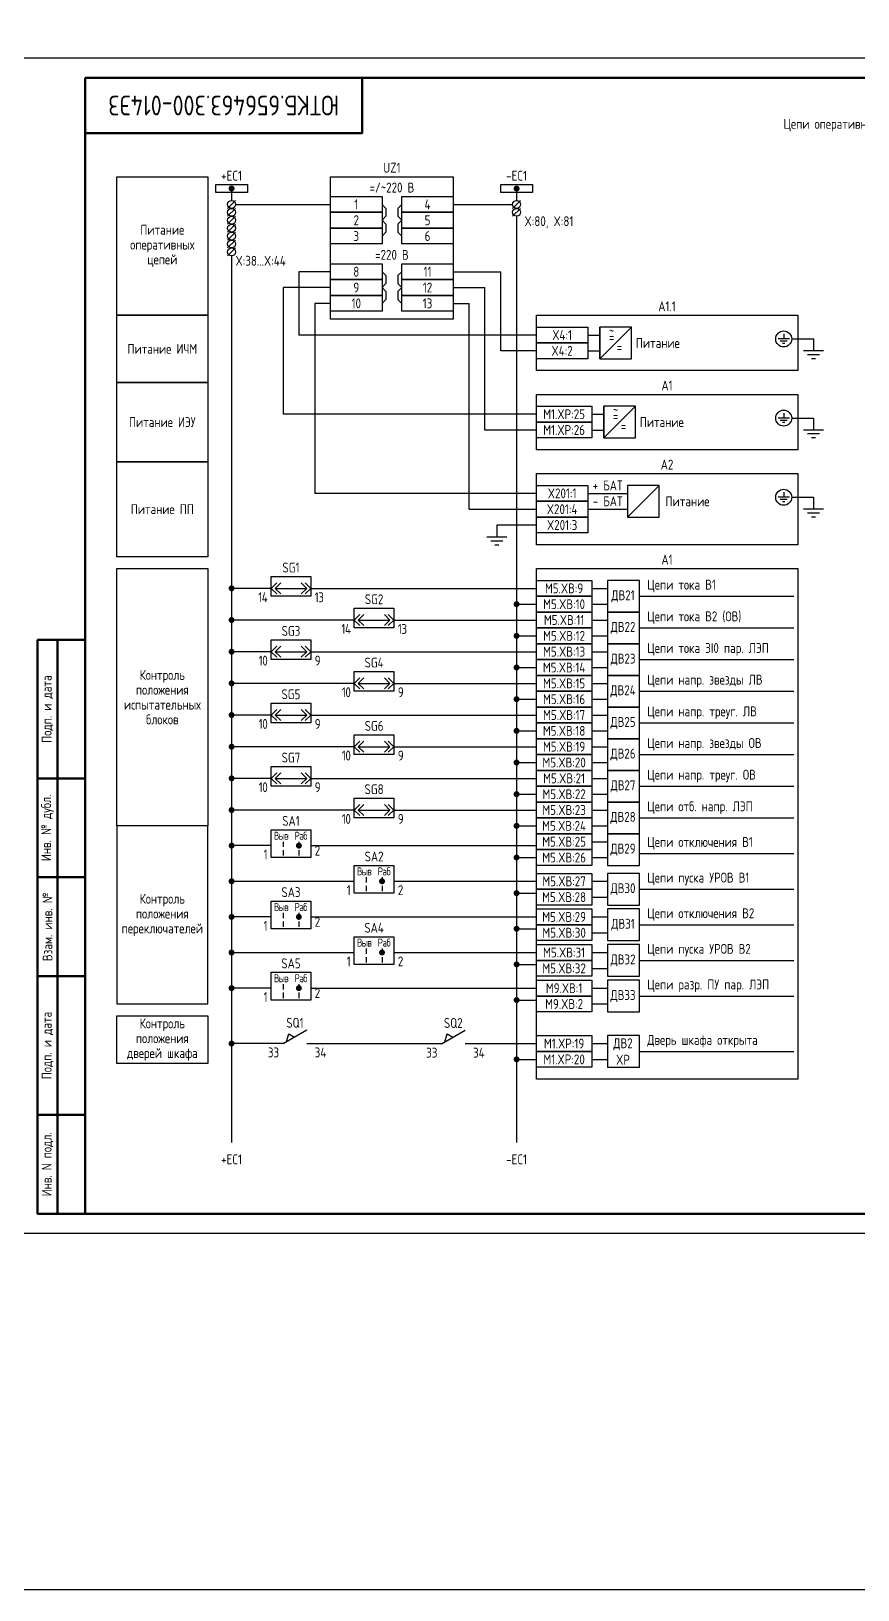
# Model space of a CAD drawing. Header units: millimetres. Extents: x -863 to 2619, y -90 to 586.
# Drawn here: x 426.4 to 635.2, y -90 to 303.8 of the extents above; entities that cross this region are included whole.
import ezdxf

# ---------------------------------------------------------------- set-up
doc = ezdxf.new("R2010")
doc.units = ezdxf.units.MM
doc.styles.add('Gost_type_A', font='GOST_A.TTF')

# ---------------------------------------------------------------- blocks, each defined once
blk = doc.blocks.new('POINT')
at = {"const_width": 0.75}
blk.add_lwpolyline([(-0.375, 0, 1), (0.375, 0, 1)], format="xyb", close=True, dxfattribs=at)
blk = doc.blocks.new('Шинка')
blk.add_lwpolyline([(-4, 1), (4, 1), (4, -1), (-4, -1)], close=True)
blk.add_blockref('POINT', (0, 0))
blk = doc.blocks.new('Штамп угловой верхний')
at = {"lineweight": 50}
blk.add_lwpolyline([(0, 0), (70, 0), (70, -14), (0, -14)], close=True, dxfattribs=at)
blk = doc.blocks.new('Формат_А3')
blk.add_lwpolyline([(-420, 297), (0, 297), (0, 0), (-420, 0)], close=True)
at = {"lineweight": 50}
blk.add_lwpolyline([(-400, 292), (-5, 292), (-5, 5), (-400, 5)], close=True, dxfattribs=at)
blk = doc.blocks.new('Штамп левый нижний')
at = {"lineweight": 50}
for points in [[(-12, 145), (-7, 145), (-7, 110), (-12, 110)], [(-7, 145), (0, 145), (0, 110), (-7, 110)], [(-12, 110), (-7, 110), (-7, 85), (-12, 85)], [(-7, 110), (0, 110), (0, 85), (-7, 85)], [(-12, 85), (-7, 85), (-7, 60), (-12, 60)], [(-7, 85), (0, 85), (0, 60), (-7, 60)], [(-12, 60), (-7, 60), (-7, 25), (-12, 25)], [(-7, 60), (0, 60), (0, 25), (-7, 25)], [(-12, 25), (-7, 25), (-7, 0), (-12, 0)], [(-7, 25), (0, 25), (0, 0), (-7, 0)]]:
    blk.add_lwpolyline(points, close=True, dxfattribs=at)
at = {"char_height": 2.5, "attachment_point": 5, "rotation": 90, "style": 'Gost_type_A'}
for s, insert, width in [('Подп. и дата', (-9.5, 127.5), 35), ('Инв. № дубл.', (-9.5, 97.5), 25), ('Взам. инв. №', (-9.5, 72.5), 25), ('Подп. и дата', (-9.5, 42.5), 35), ('Инв. N подл.', (-9.5, 12.5), 25)]:
    blk.add_mtext(s, dxfattribs=dict(at, insert=insert, width=width))
blk = doc.blocks.new('БИ_разъем')
for p, q in [((0, 0), (1.41, 1.41)), ((0, 0), (1.41, 1.41)), ((0, 0), (1.41, -1.41)), ((0, 0), (1.41, -1.41)), ((1, 0), (2.41, 1.41)), ((1, 0), (2.41, -1.41)), ((1, 0), (9, 0)), ((9, 0), (7.59, 1.41)), ((9, 0), (7.59, -1.41)), ((10, 0), (8.59, 1.41)), ((10, 0), (8.59, 1.41)), ((10, 0), (8.59, -1.41)), ((10, 0), (8.59, -1.41))]:
    blk.add_line(p, q)
blk = doc.blocks.new('Переключатель_положение')
for p, q in [((2, 1), (2, -0.34)), ((2, -1.14), (2, -2.49))]:
    blk.add_line(p, q)

msp = doc.modelspace()

# ---------------------------------------------------------------- linework, layer by layer
for p, q in [((477, 264), (477, 261)), ((549, 264), (549, 261)), ((478, 261), (476, 259)), ((478.01, 260), (502, 260)), ((533, 260), (548, 260)), ((550, 261), (548, 259)), ((478, 259), (476, 257)), ((478, 257), (476, 255)), ((550, 259), (548, 257)), ((549, 257), (549, 23)), ((478, 255), (476, 253)), ((478, 253), (476, 251)), ((478, 251), (476, 249)), ((478, 249), (476, 247)), ((477, 247), (477, 23)), ((502, 243), (494, 243)), ((494, 243), (494, 227)), ((533, 243), (545, 243)), ((545, 223), (545, 243)), ((490, 239), (490, 207)), ((502, 239), (490, 239)), ((533, 239), (541, 239)), ((541, 203), (541, 239)), ((502, 235), (498, 235)), ((498, 235), (498, 187)), ((533, 235), (537, 235)), ((537, 183), (537, 235)), ((570, 221), (570, 229)), ((570, 221), (578, 229)), ((554, 227), (494, 227)), ((618.48, 226), (624, 226)), ((554, 223), (545, 223)), ((571, 201), (571, 209)), ((571, 201), (579, 209)), ((554, 207), (490, 207)), ((618.48, 206), (624, 206)), ((554, 203), (541, 203)), ((554, 187), (498, 187)), ((577, 181), (585, 189)), ((618.48, 186), (624, 186)), ((537, 183), (554, 183)), ((554, 179), (544, 179)), ((487, 163), (477, 163)), ((497, 163), (554, 163)), ((568, 163), (572, 163)), ((549, 159), (554, 159)), ((568, 159), (572, 159)), ((580, 161), (619, 161)), ((508, 155), (477, 155)), ((518, 155), (554, 155)), ((568, 155), (572, 155)), ((549, 151), (554, 151)), ((568, 151), (572, 151)), ((580, 153), (619, 153)), ((487, 147), (477, 147)), ((497, 147), (554, 147)), ((568, 147), (572, 147)), ((549, 143), (554, 143)), ((568, 143), (572, 143)), ((580, 145), (619, 145)), ((508, 139), (477, 139)), ((518, 139), (554, 139)), ((568, 139), (572, 139)), ((549, 135), (554, 135)), ((568, 135), (572, 135)), ((580, 137), (619, 137)), ((487, 131), (477, 131)), ((497, 131), (554, 131)), ((568, 131), (572, 131)), ((549, 127), (554, 127)), ((568, 127), (572, 127)), ((580, 129), (619, 129)), ((508, 123), (477, 123)), ((518, 123), (554, 123)), ((568, 123), (572, 123)), ((549, 119), (554, 119)), ((568, 119), (572, 119)), ((580, 121), (619, 121)), ((487, 115), (477, 115)), ((497, 115), (554, 115)), ((568, 115), (572, 115)), ((549, 111), (554, 111)), ((568, 111), (572, 111)), ((580, 113), (619, 113)), ((508, 107), (477, 107)), ((518, 107), (554, 107)), ((568, 107), (572, 107)), ((549, 103), (554, 103)), ((568, 103), (572, 103)), ((580, 105), (619, 105)), ((568, 99), (572, 99)), ((487, 98), (477, 98)), ((497, 98), (554, 98)), ((549, 95), (554, 95)), ((549, 95), (554, 95)), ((568, 95), (572, 95)), ((580, 96), (619, 96)), ((477, 89), (508, 89)), ((518, 89), (554, 89)), ((568, 89), (572, 89)), ((580, 87), (619, 87)), ((549, 86), (554, 86)), ((549, 86), (554, 86)), ((568, 85), (572, 85)), ((487, 80), (477, 80)), ((497, 80), (554, 80)), ((568, 80), (572, 80)), ((549, 77), (554, 77)), ((549, 77), (554, 77)), ((568, 76), (572, 76)), ((580, 78), (619, 78)), ((477, 71), (508, 71)), ((518, 71), (554, 71)), ((568, 71), (572, 71)), ((549, 68), (554, 68)), ((549, 68), (554, 68)), ((568, 67), (572, 67)), ((580, 69), (619, 69)), ((487, 62), (477, 62)), ((497, 62), (554, 62)), ((568, 62), (572, 62)), ((580, 60), (619, 60)), ((549, 59), (554, 59)), ((549, 59), (554, 59)), ((568, 58), (572, 58)), ((490, 48), (496, 51.46)), ((530, 47.95), (536, 51.42)), ((490, 48), (477, 48)), ((490.86, 48.5), (491.43, 50.48)), ((491.43, 50.48), (492.87, 49.65)), ((530, 47.95), (496, 47.95)), ((530.86, 48.45), (531.43, 50.44)), ((531.43, 50.44), (532.87, 49.61)), ((536, 48), (554, 48)), ((568, 48), (572, 48)), ((549, 44), (554, 44)), ((549, 44), (554, 44)), ((568, 44), (572, 44)), ((580, 46), (619, 46))]:
    msp.add_line(p, q)
at = {"ltscale": 4}
for p, q in [((567, 227), (570, 227)), ((567, 223), (570, 223)), ((568, 207), (571, 207)), ((568, 203), (571, 203)), ((567, 187), (577, 187)), ((567, 183), (577, 183))]:
    msp.add_line(p, q, dxfattribs=at)
at = {"ltscale": 4.32}
for p, q in [((617.89, 226), (615.04, 226)), ((617.32, 225.43), (615.61, 225.43)), ((616.75, 224.86), (616.18, 224.86)), ((616.46, 227.28), (616.46, 226)), ((624, 226), (624, 223)), ((626.5, 223), (621.5, 223)), ((625.5, 222), (622.5, 222)), ((624.5, 221), (623.5, 221)), ((617.89, 206), (615.04, 206)), ((617.32, 205.43), (615.61, 205.43)), ((616.75, 204.86), (616.18, 204.86)), ((616.46, 207.28), (616.46, 206)), ((624, 206), (624, 203)), ((626.5, 203), (621.5, 203)), ((625.5, 202), (622.5, 202)), ((624.5, 201), (623.5, 201)), ((617.89, 186), (615.04, 186)), ((617.32, 185.43), (615.61, 185.43)), ((616.46, 187.28), (616.46, 186)), ((624, 186), (624, 183)), ((616.75, 184.86), (616.18, 184.86)), ((626.5, 183), (621.5, 183)), ((625.5, 182), (622.5, 182)), ((544, 179), (544, 176)), ((624.5, 181), (623.5, 181)), ((541.5, 176), (546.5, 176)), ((542.5, 175), (545.5, 175)), ((543.5, 174), (544.5, 174))]:
    msp.add_line(p, q, dxfattribs=at)
for points in [[(-863, 586), (2619, 586), (2619, -90), (-863, -90)], [(471, 232), (448, 232), (448, 267), (471, 267)], [(502, 267), (533, 267), (533, 231), (502, 231)], [(502, 262), (515, 262), (515, 258), (502, 258)], [(520, 262), (533, 262), (533, 258), (520, 258)], [(502, 258), (515, 258), (515, 254), (502, 254)], [(520, 258), (533, 258), (533, 254), (520, 254)], [(502, 254), (515, 254), (515, 250), (502, 250)], [(520, 254), (533, 254), (533, 250), (520, 250)], [(502, 245), (515, 245), (515, 241), (502, 241)], [(520, 245), (533, 245), (533, 241), (520, 241)], [(502, 241), (515, 241), (515, 237), (502, 237)], [(520, 241), (533, 241), (533, 237), (520, 237)], [(502, 237), (515, 237), (515, 233), (502, 233)], [(520, 237), (533, 237), (533, 233), (520, 233)], [(471, 215), (448, 215), (448, 232), (471, 232)], [(554, 232), (620, 232), (620, 218), (554, 218)], [(554, 229), (567, 229), (567, 225), (554, 225)], [(554, 225), (567, 225), (567, 221), (554, 221)], [(471, 195), (448, 195), (448, 215), (471, 215)], [(554, 212), (620, 212), (620, 198), (554, 198)], [(554, 209), (568, 209), (568, 205), (554, 205)], [(554, 205), (568, 205), (568, 201), (554, 201)], [(471, 171), (448, 171), (448, 195), (471, 195)], [(554, 192), (620, 192), (620, 174), (554, 174)], [(554, 189), (567, 189), (567, 185), (554, 185)], [(554, 185), (567, 185), (567, 181), (554, 181)], [(554, 181), (567, 181), (567, 177), (554, 177)], [(471, 103), (448, 103), (448, 168), (471, 168)], [(487, 166), (497, 166), (497, 161), (487, 161)], [(554, 168), (620, 168), (620, 39), (554, 39)], [(554, 165), (568, 165), (568, 161), (554, 161)], [(508, 158), (518, 158), (518, 153), (508, 153)], [(554, 161), (568, 161), (568, 157), (554, 157)], [(554, 157), (568, 157), (568, 153), (554, 153)], [(487, 150), (497, 150), (497, 145), (487, 145)], [(554, 153), (568, 153), (568, 149), (554, 149)], [(554, 149), (568, 149), (568, 145), (554, 145)], [(508, 142), (518, 142), (518, 137), (508, 137)], [(554, 145), (568, 145), (568, 141), (554, 141)], [(554, 141), (568, 141), (568, 137), (554, 137)], [(487, 134), (497, 134), (497, 129), (487, 129)], [(554, 137), (568, 137), (568, 133), (554, 133)], [(554, 133), (568, 133), (568, 129), (554, 129)], [(554, 129), (568, 129), (568, 125), (554, 125)], [(508, 126), (518, 126), (518, 121), (508, 121)], [(554, 125), (568, 125), (568, 121), (554, 121)], [(554, 121), (568, 121), (568, 117), (554, 117)], [(487, 118), (497, 118), (497, 113), (487, 113)], [(554, 117), (568, 117), (568, 113), (554, 113)], [(554, 113), (568, 113), (568, 109), (554, 109)], [(508, 110), (518, 110), (518, 105), (508, 105)], [(554, 109), (568, 109), (568, 105), (554, 105)], [(471, 103), (448, 103), (448, 58), (471, 58)], [(554, 105), (568, 105), (568, 101), (554, 101)], [(487, 102), (497, 102), (497, 95), (487, 95)], [(554, 101), (568, 101), (568, 97), (554, 97)], [(554, 97), (568, 97), (568, 93), (554, 93)], [(508, 93), (518, 93), (518, 86), (508, 86)], [(554, 91), (568, 91), (568, 87), (554, 87)], [(554, 87), (568, 87), (568, 83), (554, 83)], [(487, 84), (497, 84), (497, 77), (487, 77)], [(554, 82), (568, 82), (568, 78), (554, 78)], [(508, 75), (518, 75), (518, 68), (508, 68)], [(554, 78), (568, 78), (568, 74), (554, 74)], [(554, 73), (568, 73), (568, 69), (554, 69)], [(554, 69), (568, 69), (568, 65), (554, 65)], [(487, 66), (497, 66), (497, 59), (487, 59)], [(554, 64), (568, 64), (568, 60), (554, 60)], [(554, 60), (568, 60), (568, 56), (554, 56)], [(471, 43), (448, 43), (448, 55), (471, 55)], [(554, 50), (568, 50), (568, 46), (554, 46)], [(554, 46), (568, 46), (568, 42), (554, 42)]]:
    msp.add_lwpolyline(points, close=True)
for points in [[(515, 260), (516, 259), (516, 257), (515, 256)], [(520, 260), (519, 259), (519, 257), (520, 256)], [(515, 256), (516, 255), (516, 253), (515, 252)], [(520, 256), (519, 255), (519, 253), (520, 252)], [(515, 243), (516, 242), (516, 240), (515, 239)], [(520, 243), (519, 242), (519, 240), (520, 239)], [(515, 239), (516, 238), (516, 236), (515, 235)], [(520, 239), (519, 238), (519, 236), (520, 235)]]:
    msp.add_lwpolyline(points)
at = {"ltscale": 4}
for points in [[(570, 221), (578, 221), (578, 229), (570, 229)], [(571, 201), (579, 201), (579, 209), (571, 209)], [(577, 181), (585, 181), (585, 189), (577, 189)], [(572, 157), (580, 157), (580, 165), (572, 165)], [(572, 149), (580, 149), (580, 157), (572, 157)], [(572, 141), (580, 141), (580, 149), (572, 149)], [(572, 133), (580, 133), (580, 141), (572, 141)], [(572, 125), (580, 125), (580, 133), (572, 133)], [(572, 117), (580, 117), (580, 125), (572, 125)], [(572, 109), (580, 109), (580, 117), (572, 117)], [(572, 101), (580, 101), (580, 109), (572, 109)], [(572, 93), (580, 93), (580, 101), (572, 101)], [(572, 83), (580, 83), (580, 91), (572, 91)], [(572, 74), (580, 74), (580, 82), (572, 82)], [(572, 65), (580, 65), (580, 73), (572, 73)], [(572, 56), (580, 56), (580, 64), (572, 64)], [(572, 42), (580, 42), (580, 50), (572, 50)]]:
    msp.add_lwpolyline(points, close=True, dxfattribs=at)
for centre, radius in [((477, 260), 1), ((549, 260), 1), ((477, 258), 1), ((477, 256), 1), ((549, 258), 1), ((477, 254), 1), ((477, 252), 1), ((477, 250), 1), ((477, 248), 1), ((616.46, 226), 2.02), ((616.46, 206), 2.02), ((616.46, 186), 2.02)]:
    msp.add_circle(centre, radius)

# ---------------------------------------------------------------- block references
at = {"color": 1}
for name, p in [('Формат_А3', (840, 0)), ('Штамп левый нижний', (440, 5))]:
    msp.add_blockref(name, p, dxfattribs=at)
for name, p in [('Штамп угловой верхний', (440, 292)), ('Шинка', (477, 264)), ('Шинка', (549, 264)), ('POINT', (477, 163)), ('БИ_разъем', (487, 163)), ('POINT', (549, 159)), ('POINT', (477, 155)), ('БИ_разъем', (508, 155)), ('POINT', (549, 151)), ('POINT', (477, 147)), ('БИ_разъем', (487, 147)), ('POINT', (549, 143)), ('POINT', (477, 139)), ('БИ_разъем', (508, 139)), ('POINT', (549, 135)), ('POINT', (477, 131)), ('БИ_разъем', (487, 131)), ('POINT', (549, 127)), ('POINT', (477, 123)), ('БИ_разъем', (508, 123)), ('POINT', (549, 119)), ('POINT', (477, 115)), ('БИ_разъем', (487, 115)), ('POINT', (549, 111)), ('POINT', (477, 107)), ('БИ_разъем', (508, 107)), ('POINT', (549, 103)), ('POINT', (477, 98)), ('Переключатель_положение', (488, 98)), ('POINT', (494, 98)), ('Переключатель_положение', (492, 98)), ('POINT', (549, 95)), ('POINT', (549, 95)), ('POINT', (477, 89)), ('Переключатель_положение', (509, 89)), ('POINT', (515, 89)), ('Переключатель_положение', (513, 89)), ('POINT', (549, 86)), ('POINT', (549, 86)), ('POINT', (477, 80)), ('Переключатель_положение', (488, 80)), ('POINT', (494, 80)), ('Переключатель_положение', (492, 80)), ('POINT', (549, 77)), ('POINT', (549, 77)), ('POINT', (477, 71)), ('Переключатель_положение', (509, 71)), ('POINT', (515, 71)), ('Переключатель_положение', (513, 71)), ('POINT', (549, 68)), ('POINT', (549, 68)), ('POINT', (477, 62)), ('Переключатель_положение', (488, 62)), ('POINT', (494, 62)), ('Переключатель_положение', (492, 62)), ('POINT', (549, 59)), ('POINT', (549, 59)), ('POINT', (477, 48)), ('POINT', (549, 44)), ('POINT', (549, 44))]:
    msp.add_blockref(name, p)

# ---------------------------------------------------------------- texts
at = {"insert": (475, 285), "char_height": 5, "width": 70, "attachment_point": 5, "rotation": 180, "style": 'Gost_type_A'}
msp.add_mtext('ЮТКБ.656463.300-014Э3', dxfattribs=at)
at = {"char_height": 2.5, "line_spacing_factor": 0.9, "style": 'Gost_type_A'}
for s, insert, width, attachment_point in [('Цепи оперативного тока', (632.25, 280), 197.5, 5), ('UZ1', (517.5, 268), 31, 8), ('=/~220 В', (517.5, 263), 31, 8), ('X:80, X:81', (551, 257), 16, 1), ('Питание оперативных цепей', (459.5, 249.5), 23, 5), ('=220 В', (517.5, 246), 31, 8), ('X:38...X:44', (478, 247), 16, 1), ('A1.1', (587, 233), 66, 8), ('Питание ИЧМ', (459.5, 223.5), 23, 5), ('A1', (587, 213), 66, 8), ('Питание ИЭУ', (459.5, 205), 23, 5), ('A2', (587, 193), 66, 8), ('Питание ПП', (459.5, 183), 23, 5), ('SG1', (492, 167), 10, 8), ('A1', (587, 169), 66, 8), ('A1', (587, 169), 66, 8), ('{\\T0.9;14}', (486, 162), 5, 3), ('{\\T0.9;13}', (498, 162), 5, 1), ('SG2', (513, 159), 10, 8), ('{\\T0.9;14}', (507, 154), 5, 3), ('{\\T0.9;13}', (519, 154), 5, 1), ('SG3', (492, 151), 10, 8), ('{\\T0.9;10}', (486, 146), 5, 3), ('{\\T0.9;9}', (498, 146), 5, 1), ('Контроль положения\\Pиспытательных блоков', (459.5, 135.5), 23, 5), ('SG4', (513, 143), 10, 8), ('{\\T0.9;10}', (507, 138), 5, 3), ('{\\T0.9;9}', (519, 138), 5, 1), ('SG5', (492, 135), 10, 8), ('{\\T0.9;10}', (486, 130), 5, 3), ('{\\T0.9;9}', (498, 130), 5, 1), ('SG6', (513, 127), 10, 8), ('SG7', (492, 119), 10, 8), ('{\\T0.9;10}', (507, 122), 5, 3), ('{\\T0.9;9}', (519, 122), 5, 1), ('{\\T0.9;10}', (486, 114), 5, 3), ('{\\T0.9;9}', (498, 114), 5, 1), ('SG8', (513, 111), 10, 8), ('{\\T0.9;10}', (507, 106), 5, 3), ('{\\T0.9;9}', (519, 106), 5, 1), ('Контроль положения\\Pпереключателей', (459.5, 80.5), 23, 5), ('Контроль положения\\Pдверей шкафа', (459.5, 49), 23, 5)]:
    msp.add_mtext(s, dxfattribs=dict(at, insert=insert, width=width, attachment_point=attachment_point))
at = {"style": 'Gost_type_A'}
for s, insert, char_height, width, attachment_point in [('+EC1', (477, 266), 2.5, 10, 8), ('-EC1', (549, 266), 2.5, 10, 8), ('1', (508.5, 260), 2.5, 13, 5), ('4', (526.5, 260), 2.5, 13, 5), ('2', (508.5, 256), 2.5, 13, 5), ('5', (526.5, 256), 2.5, 13, 5), ('3', (508.5, 252), 2.5, 13, 5), ('6', (526.5, 252), 2.5, 13, 5), ('8', (508.5, 243), 2.5, 13, 5), ('11', (526.5, 243), 2.5, 13, 5), ('9', (508.5, 239), 2.5, 13, 5), ('12', (526.5, 239), 2.5, 13, 5), ('13', (526.5, 235), 2.5, 13, 5), ('10', (508.5, 235), 2.5, 13, 5), ('X4:1', (560.5, 227), 2.5, 13, 5), ('~', (573, 228.03), 2.5, 2.7, 5), ('=', (573, 226.53), 2.5, 6, 5), ('Питание', (584.67, 224.99), 2.5, 11.3452, 5), ('X4:2', (560.5, 223), 2.5, 13, 5), ('=', (575, 224), 2.5, 6, 5), ('M1.XP:25', (561, 207), 2.5, 13.9956, 5), ('~', (574, 208.03), 2.5, 2.7, 5), ('=', (574, 206.53), 2.5, 6, 5), ('Питание', (585.67, 204.99), 2.5, 11.3452, 5), ('M1.XP:26', (561, 203), 2.5, 13.9956, 5), ('=', (576, 204), 2.5, 6, 5), ('+ БАТ', (572, 189), 2.5, 10.0044, 5), ('X201:1', (560.5, 187), 2.5, 13, 5), ('- БАТ', (572, 185), 2.5, 10.0044, 5), ('Питание', (592.17, 184.99), 2.5, 12.3452, 5), ('X201:4', (560.5, 183), 2.5, 13, 5), ('X201:3', (560.5, 179), 2.5, 13, 5), ('M5.XВ:9', (561, 163), 2.5, 14, 5), ('ДВ21', (575.88, 161), 2.5, 7.7588, 5), ('Цепи тока В1', (582, 162), 2.5, 27.8465, 7), ('M5.XВ:10', (561, 159), 2.5, 14, 5), ('M5.XВ:11', (561, 155), 2.5, 14, 5), ('ДВ22', (575.88, 153), 2.5, 7.7588, 5), ('Цепи тока В2 (ОВ)', (582, 154), 2.5, 27.8465, 7), ('M5.XВ:12', (561, 151), 2.5, 14, 5), ('M5.XВ:13', (561, 147), 2.5, 14, 5), ('ДВ23', (575.88, 145), 2.5, 7.7588, 5), ('Цепи тока 3I0 пар. ЛЭП', (582, 146), 2.5, 36.6462, 7), ('M5.XВ:14', (561, 143), 2.5, 14, 5), ('M5.XВ:15', (561, 139), 2.5, 14, 5), ('ДВ24', (575.88, 137), 2.5, 7.7588, 5), ('Цепи напр. звезды ЛВ', (582, 138), 2.5, 27.8465, 7), ('M5.XВ:16', (561, 135), 2.5, 14, 5), ('M5.XВ:17', (561, 131), 2.5, 14, 5), ('ДВ25', (575.88, 129), 2.5, 7.7588, 5), ('Цепи напр. треуг. ЛВ', (582, 130), 2.5, 27.8465, 7), ('M5.XВ:18', (561, 127), 2.5, 14, 5), ('M5.XВ:19', (561, 123), 2.5, 14, 5), ('ДВ26', (575.88, 121), 2.5, 7.7588, 5), ('Цепи напр. звезды ОВ', (582, 122), 2.5, 27.8465, 7), ('M5.XВ:20', (561, 119), 2.5, 14, 5), ('M5.XВ:21', (561, 115), 2.5, 14, 5), ('ДВ27', (575.88, 113), 2.5, 7.7588, 5), ('Цепи напр. треуг. ОВ', (582, 114), 2.5, 27.8465, 7), ('M5.XВ:22', (561, 111), 2.5, 14, 5), ('M5.XВ:23', (561, 107), 2.5, 14, 5), ('ДВ28', (575.88, 105), 2.5, 7.7588, 5), ('Цепи отб. напр. ЛЭП', (582, 106), 2.5, 27.8465, 7), ('SA1', (492, 103), 2.5, 10, 8), ('M5.XВ:24', (561, 103), 2.5, 14, 5), ('{\\T0.9;Выв}', (489.5, 100.5), 2, 5, 5), ('{\\T0.9;Раб}', (494.5, 100.5), 2, 5, 5), ('M5.XВ:25', (561, 99), 2.5, 14, 5), ('ДВ29', (575.88, 97), 2.5, 7.7588, 5), ('Цепи отключения В1', (582, 97), 2.5, 27.8465, 7), ('{\\T0.9;1}', (486, 97), 2.5, 5, 3), ('SA2', (513, 94), 2.5, 10, 8), ('M5.XВ:26', (561, 95), 2.5, 14, 5), ('{\\T0.9;Выв}', (510.5, 91.5), 2, 5, 5), ('{\\T0.9;Раб}', (515.5, 91.5), 2, 5, 5), ('Цепи пуска УРОВ В1', (582, 88), 2.5, 27.8465, 7), ('SA3', (492, 85), 2.5, 10, 8), ('{\\T0.9;1}', (507, 88), 2.5, 5, 3), ('{\\T0.9;2}', (519, 88), 2.5, 5, 1), ('M5.XВ:27', (561, 89), 2.5, 14, 5), ('ДВ30', (575.88, 87), 2.5, 7.7588, 5), ('{\\T0.9;Выв}', (489.5, 82.5), 2, 5, 5), ('{\\T0.9;Раб}', (494.5, 82.5), 2, 5, 5), ('M5.XВ:28', (561, 85), 2.5, 14, 5), ('{\\T0.9;1}', (486, 79), 2.5, 5, 3), ('M5.XВ:29', (561, 80), 2.5, 14, 5), ('ДВ31', (575.88, 78), 2.5, 7.7588, 5), ('Цепи отключения В2', (582, 79), 2.5, 27.8465, 7), ('SA4', (513, 76), 2.5, 10, 8), ('M5.XВ:30', (561, 76), 2.5, 14, 5), ('{\\T0.9;Выв}', (510.5, 73.5), 2, 5, 5), ('{\\T0.9;Раб}', (515.5, 73.5), 2, 5, 5), ('M5.XВ:31', (561, 71), 2.5, 14, 5), ('Цепи пуска УРОВ В2', (582, 70), 2.5, 27.8465, 7), ('SA5', (492, 67), 2.5, 10, 8), ('{\\T0.9;1}', (507, 70), 2.5, 5, 3), ('{\\T0.9;2}', (519, 70), 2.5, 5, 1), ('M5.XВ:32', (561, 67), 2.5, 14, 5), ('ДВ32', (575.88, 69), 2.5, 7.7588, 5), ('{\\T0.9;Выв}', (489.5, 64.5), 2, 5, 5), ('{\\T0.9;Раб}', (494.5, 64.5), 2, 5, 5), ('M9.XВ:1', (561, 62), 2.5, 14, 5), ('Цепи разр. ПУ пар. ЛЭП', (582, 61), 2.5, 37.8124, 7), ('{\\T0.9;1}', (486, 61), 2.5, 5, 3), ('M9.XВ:2', (561, 58), 2.5, 14, 5), ('ДВ33', (575.88, 60), 2.5, 7.7588, 5), ('SQ1', (493, 52), 2.5, 10, 8), ('SQ2', (533, 51.95), 2.5, 10, 8), ('M1.XP:19', (561, 48), 2.5, 14, 5), ('ДВ2 XP', (575.88, 46), 2.5, 7.7588, 5), ('Дверь шкафа открыта', (582, 47), 2.5, 35.9749, 7), ('33', (489, 47), 2.5, 6, 3), ('34', (498, 47), 2.5, 6, 1), ('33', (529, 46.95), 2.5, 6, 3), ('34', (538, 46.95), 2.5, 6, 1), ('M1.XP:20', (561, 44), 2.5, 14, 5), ('+EC1 ', (477, 20), 2.5, 18, 2), ('-EC1 ', (549, 20), 2.5, 18, 2)]:
    msp.add_mtext(s, dxfattribs=dict(at, insert=insert, char_height=char_height, width=width, attachment_point=attachment_point))
at = {"char_height": 2.5, "attachment_point": 1, "style": 'Gost_type_A'}
for insert in [(498, 98), (498, 80), (498, 62)]:
    msp.add_mtext('{\\T0.9;2}', dxfattribs=dict(at, insert=insert))

doc.saveas('drawing.dxf')
